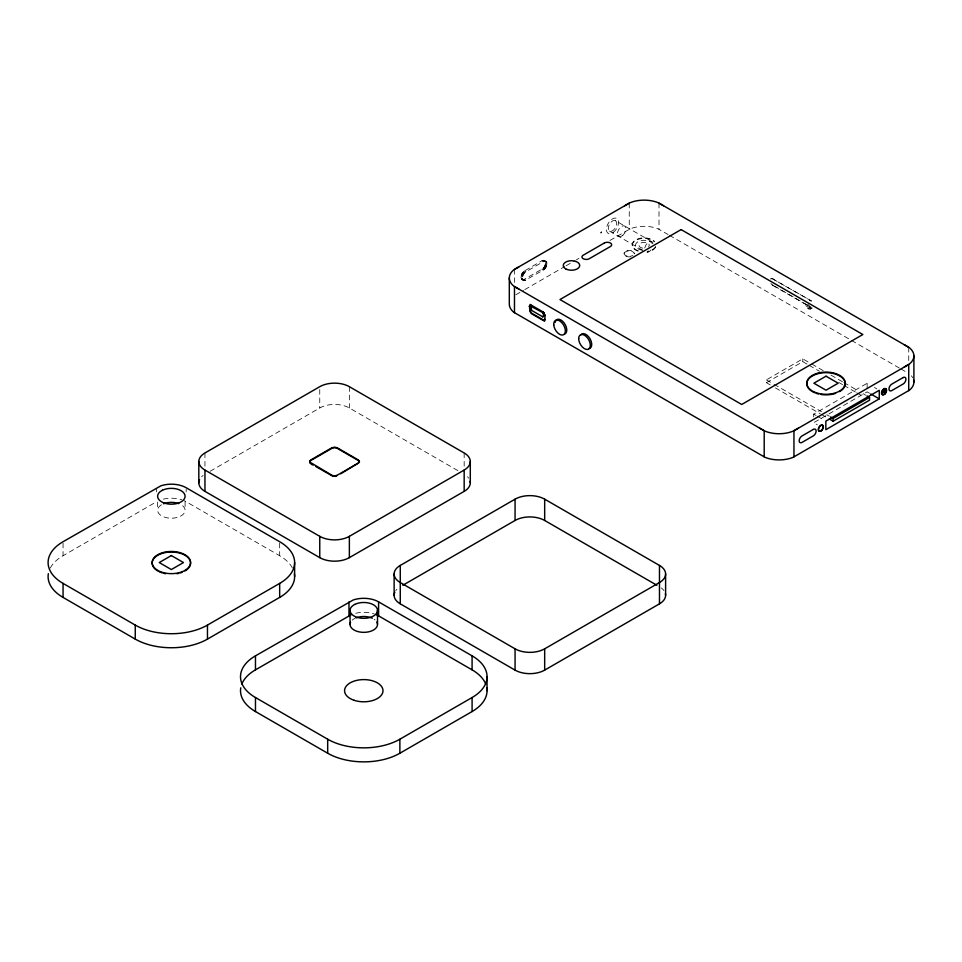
<?xml version="1.0" encoding="UTF-8"?>
<svg xmlns="http://www.w3.org/2000/svg" width="962" height="962" viewBox="0 0 962 962"><rect width="100%" height="100%" fill="white"/><g stroke="black" fill="none" stroke-linecap="round" stroke-linejoin="round"><path stroke-width="0.72" stroke-dasharray="4.81 3.61" d="M520.995 277.272L521.753 273.917L523.556 271.476L541.931 260.738C547.655 258.477 545.478 268.073 541.822 269.216L524.278 279.341L522.462 279.75L521.248 278.764L520.995 277.272L522.462 278.114L523.208 280.267L524.783 280.567L543.277 270.057C546.933 268.903 549.11 259.319 543.386 261.58L525.011 272.318L523.208 274.759L522.462 278.114M50.301 568.013A51.058 29.473 0 0 1 63.059 555.723L156.553 501.743M210.113 471.284L319.757 407.984A20.936 12.085 0 0 1 349.362 407.984L459.006 471.284M515.764 294.817L523.508 290.356M524.795 289.61L564.778 266.522M566.065 265.777L575.096 260.57M576.382 259.824L578.956 258.333M609.908 240.464L630.062 228.908A24.266 14.009 0 0 1 658.2 228.908L668.109 234.548M771.187 278.691L770.935 278.836A3.944 2.285 60 0 1 772.907 279.028L811.182 300.841A3.944 2.285 60 0 1 813.599 303.848M772.907 279.028L811.182 300.841M770.935 283.393A3.944 2.285 60 0 0 772.907 285.474L773.159 285.329A3.944 2.285 60 0 1 772.438 284.812M811.219 307.996A3.944 2.285 60 0 1 808.513 308.838L806.096 305.832L808.525 304.425M806.541 306.746L808.97 305.351L809.547 306.193L807.118 307.599M807.791 308.309L810.22 306.902M808.513 308.838L810.942 307.431L772.907 285.474M810.485 309.03L812.277 307.996M770.237 384.896L766.389 382.684L766.389 379.882L802.789 358.862L810.485 363.299M766.389 382.684L802.789 361.664L807.924 364.622M813.708 416.979L813.708 414.117L867.135 383.285L869.552 384.68M354.894 618.374L353.908 618.915A13.733 7.924 0 0 0 352.236 620.129M601.563 231.95C600.937 234.548 599.783 231.974 601.671 232.01M809.547 300.613L810.942 300.986M774.422 286.063L794.708 297.775M795.971 298.509L811.182 307.287M669.408 235.305L850.204 339.682M851.502 340.44L899.626 368.218M900.925 368.963L906.132 371.969M615.488 220.695A6.012 3.463 -60 0 1 613.588 229.99A6.012 3.463 -60 0 1 608.381 226.996A6.012 3.463 -60 0 1 615.488 220.695L651.899 241.715M609.475 231.096L644.588 251.371M874.41 387.482L876.839 388.888M869.552 393.254L867.135 391.859L813.708 422.703L817.351 424.795M811.772 364.045L823.328 370.719M831.024 375.156L842.58 381.83M843.866 382.575L857.984 390.728M863.118 393.686L865.68 395.166M809.21 365.368L819.48 371.296M838.732 382.407L842.58 384.632M843.866 385.377L855.41 392.039M856.697 392.785L863.118 396.488M766.389 379.882L772.799 383.585M774.085 384.319L821.572 411.736M826.707 414.706L829.28 416.185M775.372 387.866L820.297 413.804M821.572 414.538L826.707 417.508M813.708 414.117L816.137 415.524M817.351 416.221L823.424 419.733M544.143 260.329L546.272 261.556M543.746 260.257L546.536 261.868M543.326 260.257L544.781 261.099M545.298 261.399L546.753 262.241M542.869 260.341L544.324 261.183M545.442 261.832L546.897 262.674M541.931 260.738L543.386 261.58M545.574 262.842L547.029 263.684M545.418 264.033L546.873 264.863M545.25 264.646L546.705 265.488M545.033 265.271L546.488 266.101M544.757 265.885L546.212 266.727M544.432 266.474L545.887 267.316M544.071 267.051L545.526 267.893M543.662 267.592L545.117 268.434M543.229 268.085L544.684 268.927M542.772 268.518L544.227 269.36M541.822 269.216L543.277 270.057M524.434 270.839L525.889 271.681M523.556 271.476L525.011 272.318M523.136 271.885L524.603 272.727M522.739 272.342L524.206 273.184M522.378 272.835L523.833 273.677M522.041 273.364L523.496 274.206M521.753 273.917L523.208 274.759M521.512 274.483L522.967 275.324M521.32 275.048L522.775 275.89M521.176 275.613L522.631 276.455M524.278 279.341L525.733 280.183M521.019 277.826L522.474 278.667M523.328 279.726L524.783 280.567M521.248 278.764L522.703 279.605M522.883 279.786L524.338 280.627M521.464 279.136L523.917 280.591M522.077 279.629L523.532 280.471M292.424 568.013A51.058 29.473 0 0 0 279.665 555.723L186.171 501.743A20.936 12.085 0 0 0 184.103 500.697M806.096 305.832L805.723 304.004M908.729 347.294L908.729 361.844M867.135 383.285L867.135 388.997M802.789 358.862L802.789 361.664M659.006 203.126L659.006 229.293M629.256 203.126L629.256 229.293M514.478 269.384L514.478 282.479M464.165 452.97L464.165 467.159M349.362 386.688L349.362 407.984M319.757 389.526L319.757 407.984M279.665 543.109L279.665 555.723M204.954 452.97L204.954 467.159M186.171 489.129L186.171 491.931M185.089 501.743L185.089 510.161M157.636 502.02L157.636 510.425M156.553 489.129L156.553 491.931M63.059 543.109L63.059 555.723M911.339 375.793A24.266 14.009 0 0 1 912.746 377.801M655.639 247.066A11.905 6.878 0 0 1 647.222 251.924M638.179 251.238A11.905 6.878 0 0 1 635.714 240.428A11.905 6.878 0 0 1 654.449 241.847M630.519 256.794A5.147 2.97 0 0 1 624.11 254.437A5.147 2.97 0 0 1 628.739 250.962A5.147 2.97 0 0 1 634.331 253.92L634.331 253.355A5.147 2.97 0 0 0 627.849 250.481A5.147 2.97 0 0 0 624.723 254.846A5.147 2.97 0 0 0 632.828 255.459M770.742 279.1A3.944 2.285 60 0 1 773.159 278.884M655.639 246.5A11.905 6.878 0 0 1 647.222 251.371M638.179 250.685A11.905 6.878 0 0 1 635.714 239.863A11.905 6.878 0 0 1 654.449 241.294M642.796 248.16A5.147 2.97 0 0 1 639.297 244.276A5.147 2.97 0 0 1 646.308 242.592A5.147 2.97 0 0 1 648.592 246.777M642.231 250.168A8.658 5.002 0 0 1 637.77 241.895A8.658 5.002 0 0 1 652.404 243.795M644.793 248.016A6.012 3.463 -60 0 1 648.893 242.003A6.012 3.463 -60 0 1 652.994 243.278M651.009 249.928A6.012 3.463 -60 0 1 645.887 252.116M201.635 476.767A20.936 12.085 0 0 1 203.15 475.456M467.496 476.767A20.936 12.085 0 0 1 468.71 478.186M661.279 587.938A20.936 12.085 0 0 1 664.008 590.668M395.731 590.668A20.936 12.085 0 0 1 396.933 589.249M161.484 504.785A13.733 7.924 0 0 0 161.508 515.812A13.733 7.924 0 0 0 180.591 516.161A13.733 7.924 0 0 0 181.83 505.158L180.904 504.593A13.733 7.924 0 0 0 179.894 504.076M163.348 499.122A20.936 12.085 0 0 1 181.83 499.819M374.242 619.287A13.733 7.924 0 0 1 375.06 619.901M355.772 613.251A20.936 12.085 0 0 1 374.254 613.948M613.335 232.347A8.586 4.954 -60 0 0 617.267 218.819A8.586 4.954 -60 0 0 606.854 226.527A8.586 4.954 -60 0 0 613.335 232.347M622.811 235.317A6.012 3.463 -60 0 0 624.711 226.022A6.012 3.463 -60 0 0 617.604 232.323A6.012 3.463 -60 0 0 622.811 235.317"/><path stroke-width="1.44" d="M529.858 305.663L542.628 312.542L543.843 315.344L542.628 316.751L530.495 309.74L529.437 306.156L531.228 305.122L543.362 312.121C544.877 314.141 546.115 319.54 543.362 320.538L531.228 313.528L530.158 311.676L530.05 306.986M530.014 306.517L530.014 304.425M309.8 462.073L332.13 475.384L334.56 475.962L336.989 475.384L358.345 463.059L359.451 461.507L358.345 459.968L337.229 447.775L334.56 447.138L331.89 447.775L310.774 459.968C308.044 461.544 311.123 464.85 313.287 465.067M359.415 462.361L358.345 460.533L337.229 448.34L334.56 447.703L331.89 448.34L310.774 460.533L309.8 461.507L309.956 462.902M544.48 315.921L545.021 315.067L543.807 315.764M543.362 320.538L545.021 319.276L544.576 321.236M358.946 462.602L359.319 460.954M530.591 305.243L529.328 306.517M509.307 277.982L509.307 304.148A24.266 14.009 0 0 0 513.804 312.277L765.006 457.311A24.266 14.009 0 0 0 793.145 457.311L909.403 390.187A24.266 14.009 0 0 0 913.611 379.906M624.711 205.748L630.062 202.729A24.266 14.009 0 0 1 658.2 202.729L663.552 205.748M798.496 428.126L793.145 431.132A24.266 14.009 0 0 1 765.006 431.132L759.655 428.126M514.478 269.384L629.256 203.126M529.437 306.156L531.228 305.122M529.437 307.9L530.651 307.203M529.617 308.393L530.832 307.696M529.858 308.886L531.072 308.177M530.495 309.74L531.709 309.042M530.014 310.726L531.709 313.251L543.843 320.25M542.628 312.542L543.362 312.121M542.977 312.951L543.698 312.53M543.277 313.408L543.999 312.987M543.518 313.889L544.239 313.48M543.698 314.394L544.42 313.973M543.843 315.344L544.576 314.923M542.628 316.751L544.913 315.428M542.977 316.738L544.732 315.716M543.698 320.514L544.732 319.925M340.752 473.773L358.345 463.059M204.954 470.057L319.757 536.339A20.936 12.085 0 0 0 349.362 536.339L464.165 470.057A20.936 12.085 0 0 0 464.165 452.97L349.362 386.688A20.936 12.085 0 0 0 319.757 386.688L204.954 452.97A20.936 12.085 0 0 0 204.954 470.057L204.954 491.366L319.757 557.635A20.936 12.085 0 0 0 349.362 557.635L464.165 491.366A20.936 12.085 0 0 0 470.117 481.228M63.059 583.405L135.257 625.084A51.058 29.473 0 0 0 207.467 625.084L279.665 583.405A51.058 29.473 0 0 0 279.665 541.714L186.171 487.734A20.936 12.085 0 0 0 160.894 485.81L63.059 541.714A51.058 29.473 0 0 0 63.059 583.405L63.059 597.414L135.257 639.105A51.058 29.473 0 0 0 207.467 639.105L279.665 597.414A51.058 29.473 0 0 0 294.372 573.677M400.264 603.835L400.264 565.44L515.067 499.17A20.936 12.085 0 0 1 544.672 499.17L659.475 565.44L659.475 603.835L544.672 670.117A20.936 12.085 0 0 1 515.067 670.117L400.264 603.835A20.936 12.085 0 0 1 394.841 592.159M255.471 711.543L255.471 697.534A51.058 29.473 0 0 1 255.471 655.843L353.307 599.939A20.936 12.085 0 0 1 378.583 601.863L472.089 655.843A51.058 29.473 0 0 1 472.089 697.534L472.089 711.543L399.879 753.234A51.058 29.473 0 0 1 327.681 753.234L255.471 711.543A51.058 29.473 0 0 1 240.765 687.806M241.847 684.006A51.058 29.473 0 0 1 255.471 669.853L351.034 614.826M402.85 585.257L515.067 520.466A20.936 12.085 0 0 1 544.672 520.466L656.89 585.257M830.555 416.931L833.128 418.41L869.528 397.39L869.528 400.192L833.128 421.212L829.28 418.987M882.96 392.448L885.377 391.041M879.268 398.857L825.841 429.701L825.841 421.128L879.268 390.283L879.268 398.857L870.766 393.963M400.264 565.44A20.936 12.085 0 0 0 400.264 582.539L515.067 648.821A20.936 12.085 0 0 0 544.672 648.821L659.475 582.539A20.936 12.085 0 0 0 659.475 565.44M255.471 697.534L327.681 739.213A51.058 29.473 0 0 0 399.879 739.213L472.089 697.534M519.023 266.763L513.804 269.853A24.266 14.009 0 0 0 513.804 286.099L519.023 289.189M904.196 367.099L909.403 364.009A24.266 14.009 0 0 0 909.403 347.763L904.196 344.673M315.801 466.522L332.852 476.262L335.87 476.37L336.989 475.384M659.006 203.126L908.729 347.294M866.966 395.911L869.528 397.39M376.527 614.826A20.936 12.085 0 0 1 378.583 615.872L472.089 669.853A51.058 29.473 0 0 1 485.702 684.006M913.9 355.892L913.9 382.058M908.729 390.644L908.729 364.478L793.951 430.748L793.951 456.914M884.174 390.344L884.174 393.145M833.128 418.41L833.128 421.212M764.201 456.914L764.201 430.748L514.478 286.568L514.478 312.746M665.608 573.989L665.608 595.298M544.672 499.17L544.672 520.466M544.672 648.821L544.672 670.117M515.067 499.17L515.067 520.466M515.067 648.821L515.067 670.117M487.037 676.683L487.037 690.692M472.089 655.843L472.089 669.853M470.298 461.507L470.298 482.816M464.165 470.057L464.165 491.366M399.879 739.213L399.879 753.234M394.131 573.989L394.131 595.298M378.583 601.863L378.583 615.872M377.513 610.269L377.513 624.278M350.048 610.545L350.048 624.554M349.362 536.339L349.362 557.635M348.978 601.863L348.978 615.872M327.681 739.213L327.681 753.234M319.757 536.339L319.757 557.635M309.956 460.678L309.8 461.507M309.704 461.231L309.704 462.361M294.625 562.554L294.625 576.575M279.665 583.405L279.665 597.414M255.471 655.843L255.471 669.853M207.467 625.084L207.467 639.105M198.821 461.507L198.821 482.816M135.257 625.084L135.257 639.105M555.206 322.342A8.237 4.762 60 0 1 564.021 322.787A8.237 4.762 60 0 1 564.369 334.163M580.868 334.872A8.237 4.762 60 0 1 590.031 338.768A8.237 4.762 60 0 1 588.816 348.653M811.291 390.897A19.216 11.099 0 0 1 813.239 375.469A19.216 11.099 0 0 1 839.994 376.142A19.216 11.099 0 0 1 839.61 391.606M835.629 393.374A19.216 11.099 0 0 1 821.043 394.48M818.662 394.011A19.216 11.099 0 0 1 816.401 393.374M814.994 392.845A19.216 11.099 0 0 1 812.421 391.606M204.954 491.366A20.936 12.085 0 0 1 199.543 479.689M665.427 593.71A20.936 12.085 0 0 1 659.475 603.835M63.059 597.414A51.058 29.473 0 0 1 48.34 573.677M163.54 503.775A13.733 7.924 0 0 1 178.788 503.631M157.768 570.959A19.216 11.099 0 0 1 157.768 555.266A19.216 11.099 0 0 1 184.957 555.266A19.216 11.099 0 0 1 184.957 570.959M182.034 572.342A19.216 11.099 0 0 1 180.423 572.907M178.716 573.364A19.216 11.099 0 0 1 176.936 573.737M165.777 573.737A19.216 11.099 0 0 1 164.009 573.364M162.301 572.907A19.216 11.099 0 0 1 159.163 571.693M486.796 687.806A51.058 29.473 0 0 1 472.089 711.543M376.851 621.993A13.733 7.924 0 0 1 364.009 632.347A13.733 7.924 0 0 1 350.577 622.246M355.964 617.905A13.733 7.924 0 0 1 372.306 618.205M604.328 243.013L583.212 255.207A4.293 2.477 0 0 0 583.212 258.706A4.293 2.477 0 0 0 589.285 258.706L610.401 246.525A4.293 2.477 0 0 0 610.401 243.013A4.293 2.477 0 0 0 604.328 243.013M681.12 229.593L559.968 299.543L741.702 404.473L862.854 334.523L681.12 229.593M171.356 555.555L159.235 562.554L171.356 569.552L183.477 562.554L171.356 555.555M826.021 376.19L813.876 383.201L826.021 390.199L838.155 383.201L826.021 376.19M813.323 429.425L801.983 435.966A3.944 2.285 -60 0 0 799.194 440.8A3.944 2.285 -60 0 0 801.983 442.412L813.323 435.87A3.944 2.285 -60 0 0 816.113 431.036A3.944 2.285 -60 0 0 813.323 429.425M903.126 377.573L891.786 384.127A3.944 2.285 -60 0 0 888.996 388.961A3.944 2.285 -60 0 0 891.786 390.572L903.126 384.018A3.944 2.285 -60 0 0 905.915 379.184A3.944 2.285 -60 0 0 903.126 377.573M162.47 490.235L161.484 490.764A13.733 7.924 0 0 0 161.508 501.791A13.733 7.924 0 0 0 180.591 502.152A13.733 7.924 0 0 0 181.83 491.149L180.904 490.572A13.733 7.924 0 0 0 162.47 490.235M354.894 604.364L353.908 604.894A13.733 7.924 0 0 0 353.92 615.921A13.733 7.924 0 0 0 373.003 616.281A13.733 7.924 0 0 0 374.242 605.278L373.316 604.701A13.733 7.924 0 0 0 354.894 604.364M565.668 268.843A8.237 4.762 0 0 0 579.449 266.714A8.237 4.762 0 0 0 569.36 260.882A8.237 4.762 0 0 0 565.668 268.843M553.751 324.879A8.237 4.762 60 0 0 562.95 334.98A8.237 4.762 60 0 0 561.94 322.799A8.237 4.762 60 0 0 553.751 324.879M578.679 338.6A8.237 4.762 60 0 0 587.409 349.471A8.237 4.762 60 0 0 587.409 337.818A8.237 4.762 60 0 0 578.679 338.6M816.401 392.809A19.216 11.099 0 0 0 845.237 383.201A19.216 11.099 0 0 0 816.401 373.581A19.216 11.099 0 0 0 816.401 392.809M884.799 394.083A3.427 1.984 -60 0 0 885.882 388.768A3.427 1.984 -60 0 0 881.829 392.376A3.427 1.984 -60 0 0 884.799 394.083M821.572 430.591A3.427 1.984 -60 0 0 822.654 425.276A3.427 1.984 -60 0 0 818.602 428.872A3.427 1.984 -60 0 0 821.572 430.591M884.559 393.951A3.427 1.984 -60 0 0 885.641 388.636A3.427 1.984 -60 0 0 881.577 392.231A3.427 1.984 -60 0 0 884.559 393.951M821.332 430.447A3.427 1.984 -60 0 0 822.414 425.132A3.427 1.984 -60 0 0 818.361 428.739A3.427 1.984 -60 0 0 821.332 430.447M160.161 571.572A19.216 11.099 0 0 0 190.488 563.648A19.216 11.099 0 0 0 163.432 552.453A19.216 11.099 0 0 0 160.161 571.572M354.172 700.312A19.216 11.099 0 0 0 382.996 690.692A19.216 11.099 0 0 0 354.172 681.084A19.216 11.099 0 0 0 354.172 700.312"/></g></svg>
